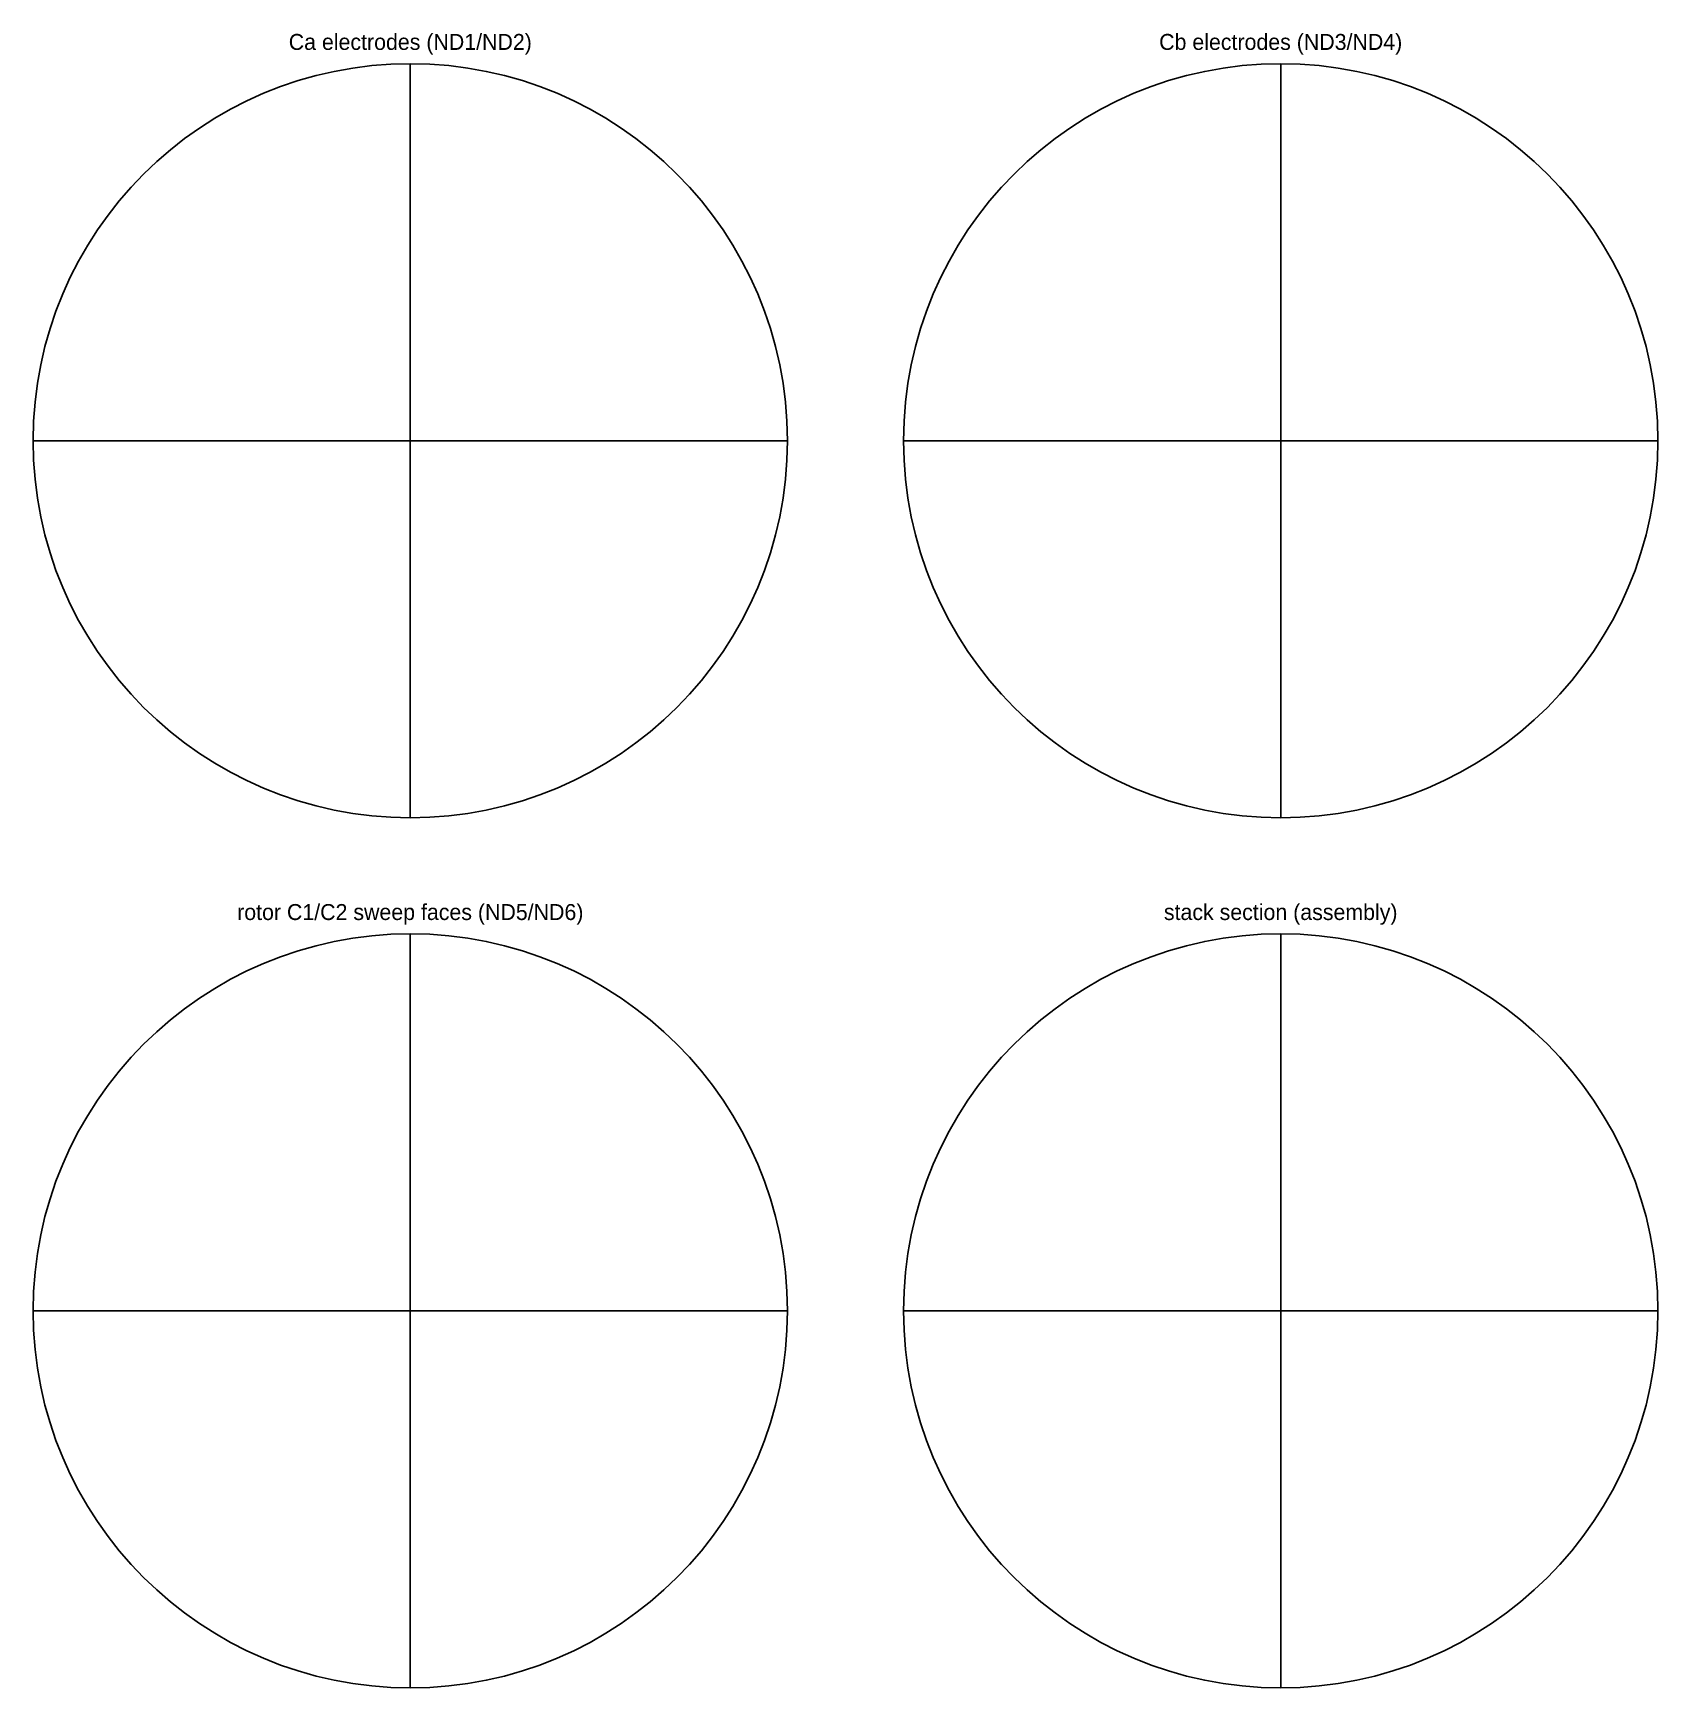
# Model space of a CAD drawing. Header units: millimetres. Extents: x -560 to 4120, y -3420 to 713.
# Drawn here: x 1880 to 4120, y -3420 to -1138 of the extents above; entities that cross this region are included whole.
import ezdxf
from ezdxf.enums import TextEntityAlignment as Align

# ---------------------------------------------------------------- set-up
doc = ezdxf.new("R2010")
doc.units = ezdxf.units.MM
doc.layers.add('00-VIEW-FRAMES', color=9, linetype='CONTINUOUS')

msp = doc.modelspace()

# ---------------------------------------------------------------- linework, layer by layer
at = {"layer": '00-VIEW-FRAMES', "color": 9}
for p, q in [((2400, -2220), (2400, -1180)), ((3600, -2220), (3600, -1180)), ((1880, -1700), (2920, -1700)), ((3080, -1700), (4120, -1700)), ((2400, -3420), (2400, -2380)), ((3600, -3420), (3600, -2380)), ((1880, -2900), (2920, -2900)), ((3080, -2900), (4120, -2900))]:
    msp.add_line(p, q, dxfattribs=at)
at = {"layer": '00-VIEW-FRAMES'}
for centre in [(2400, -1700), (3600, -1700), (2400, -2900), (3600, -2900)]:
    msp.add_circle(centre, 520, dxfattribs=at)

# ---------------------------------------------------------------- texts
at = {"layer": '00-VIEW-FRAMES', "color": 7}
for s, p in [('Ca electrodes (ND1/ND2)', (2400, -1150)), ('Cb electrodes (ND3/ND4)', (3600, -1150)), ('rotor C1/C2 sweep faces (ND5/ND6)', (2400, -2350)), ('stack section (assembly)', (3600, -2350))]:
    msp.add_text(s, height=22, dxfattribs=at).set_placement(p, align=Align.MIDDLE_CENTER)

doc.saveas('drawing.dxf')
